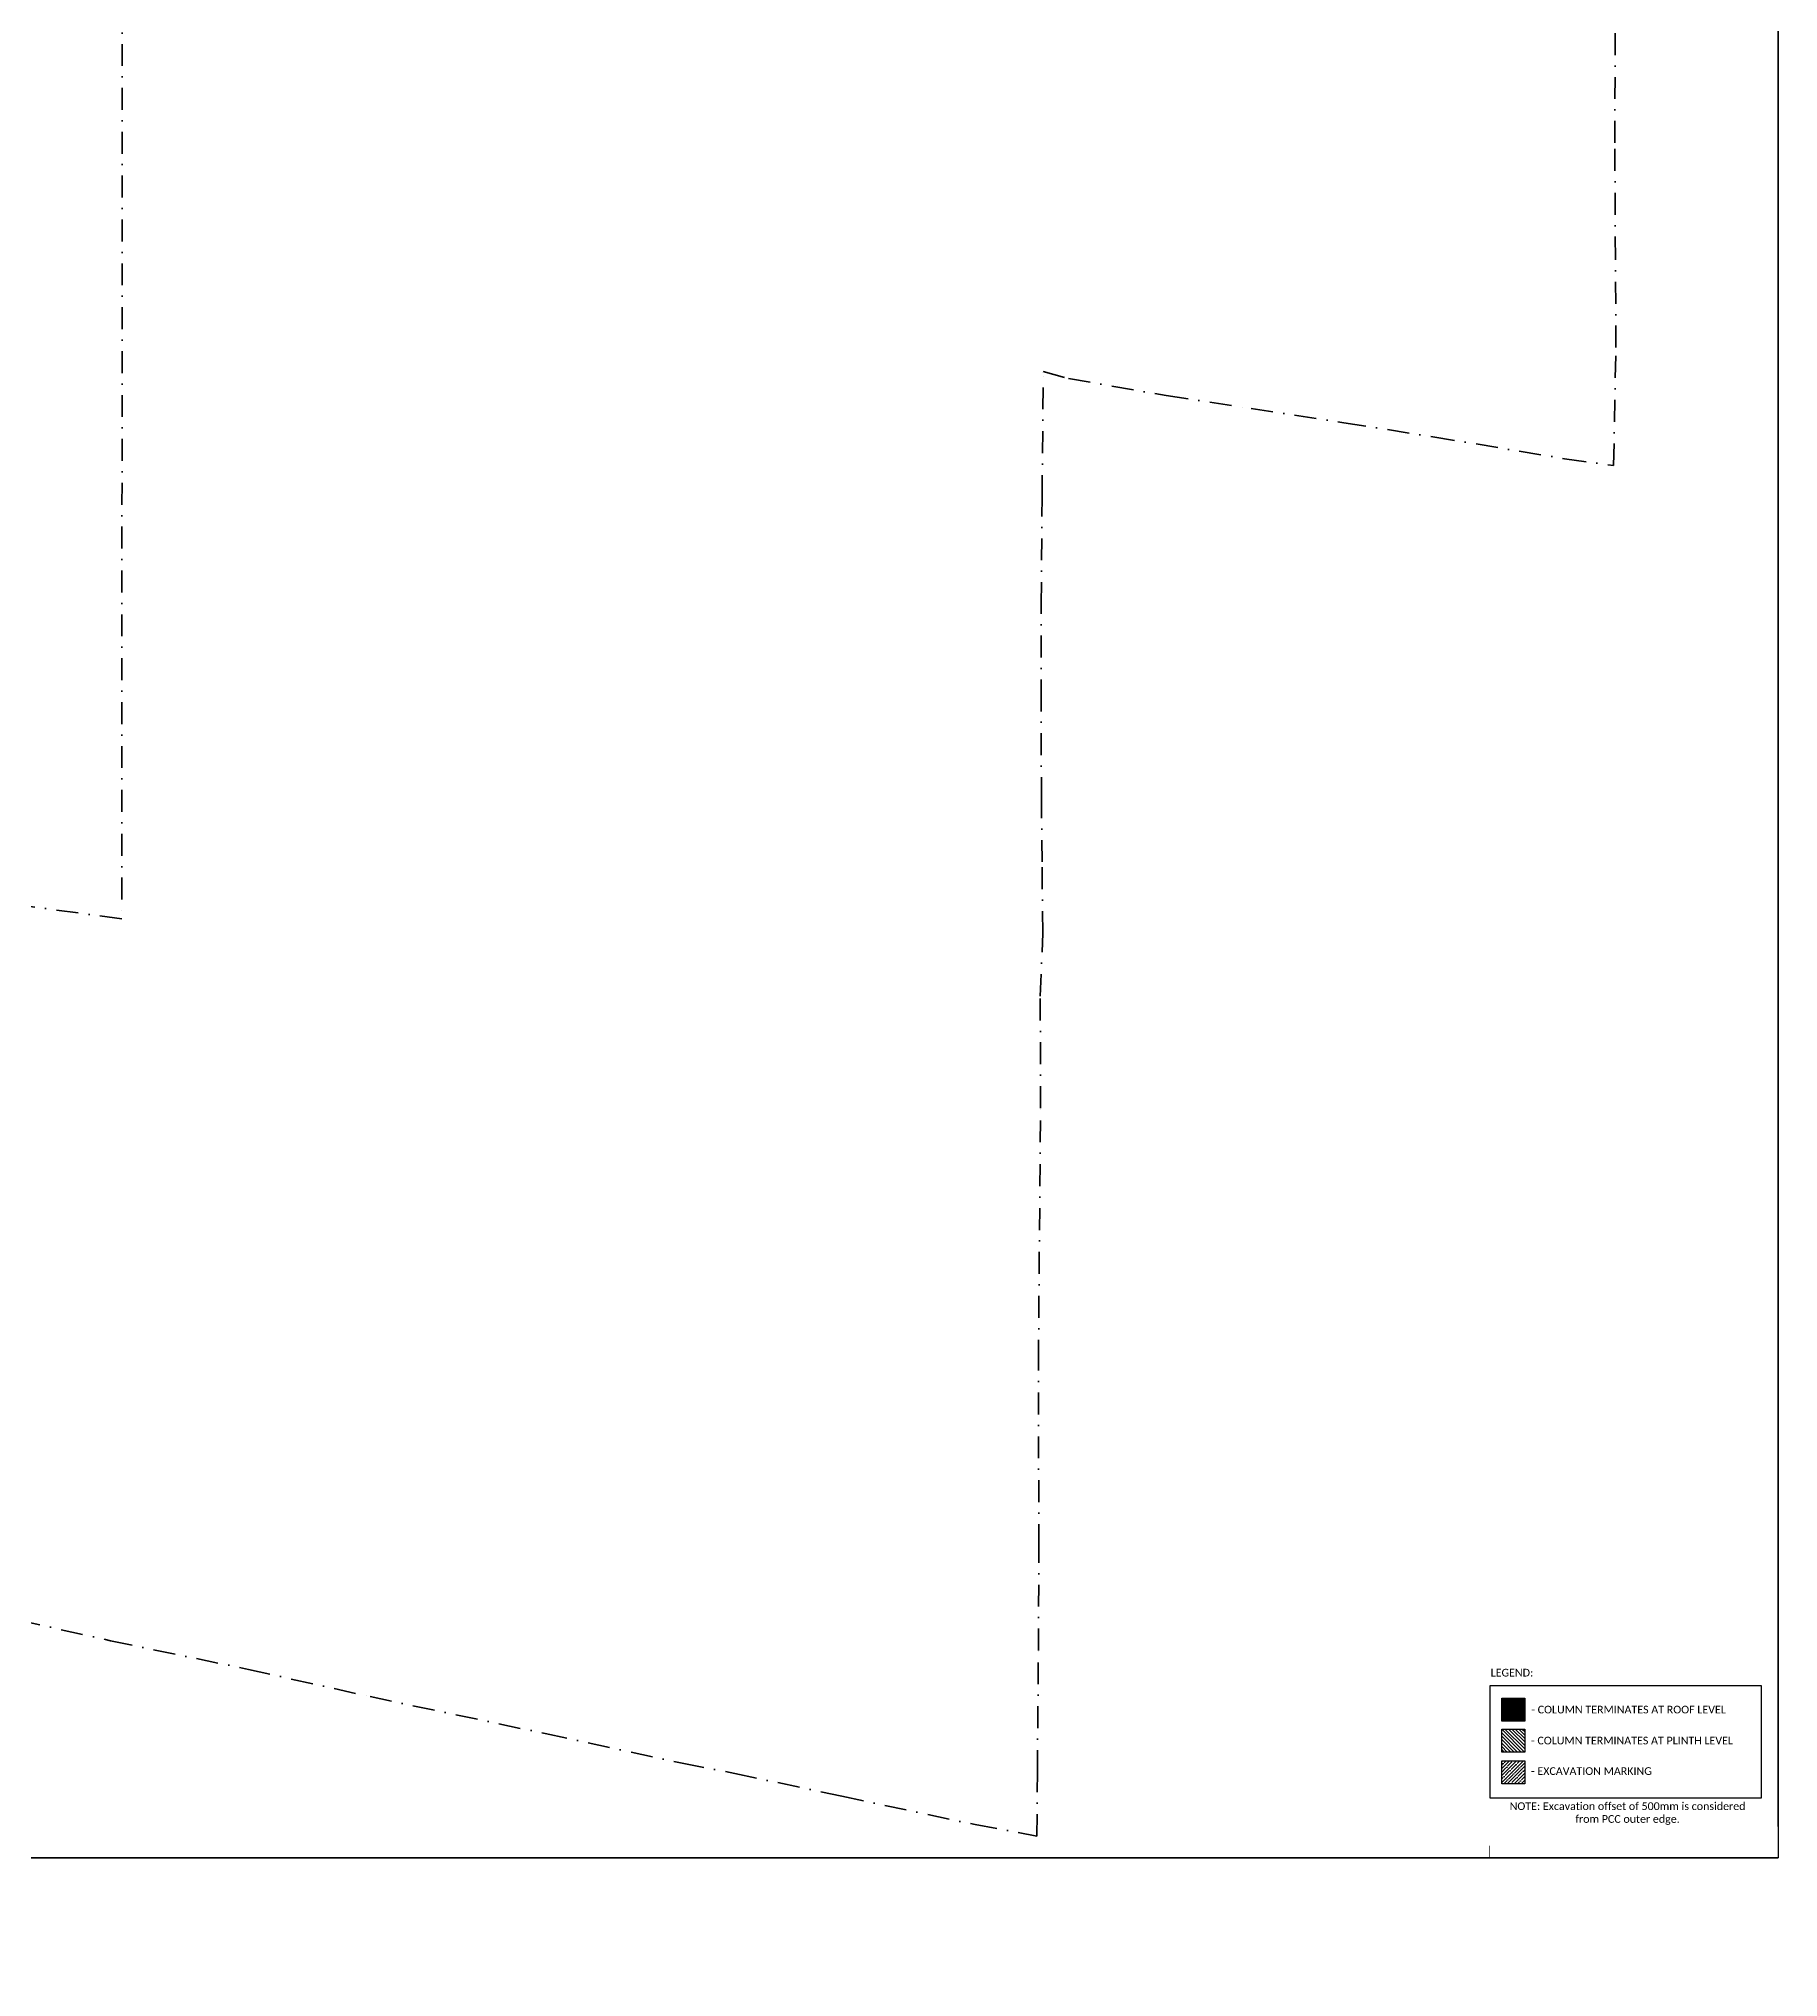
# Model space of a CAD drawing. Header units: millimetres. Extents: x -176651 to 388869, y -18959 to 486614.
# Drawn here: x 162309 to 388869, y -18386 to 234114 of the extents above; entities that cross this region are included whole.
import ezdxf
from ezdxf.xclip import XClip

# ---------------------------------------------------------------- set-up
doc = ezdxf.new("R2010")
doc.units = ezdxf.units.MM
doc.header["$LTSCALE"] = 150
doc.header["$XCLIPFRAME"] = 2
doc.set_wipeout_variables(frame=1)
doc.linetypes.add('DASHDOT', pattern=[25.4, 12.7, -6.35, 0, -6.35])
for name, color, linetype in [('ad-Column', 3, 'Continuous'), ('ad-Column Hatch', 125, 'Continuous'), ('ad-RCC Hatch', 125, 'Continuous'), ('ad-Text', 7, 'Continuous'), ('ad-Wall hatch', 8, 'Continuous')]:
    doc.layers.add(name, color=color, linetype=linetype)
doc.layers.add('ad-Site Boundary', color=1, linetype='DASHDOT', lineweight=35, true_color=0xff0000)
doc.styles.get("Standard").update_dxf_attribs({"font": 'calibril.ttf'})

# ---------------------------------------------------------------- blocks, each defined once
blk = doc.blocks.new('Site boundary')
at = {"layer": 'ad-Site Boundary', "ltscale": 1.5}
for points in [[(159656, 28125), (171661, 25445), (189620, 21708), (205453, 18161), (228276, 13342), (246130, 9481), (252990, 8151), (266913, 5191), (284265, 1493), (292305, 0), (292377, 8340), (292507, 24173), (292566, 37776), (292507, 61799), (292788, 94821), (292749, 109415), (293081, 117632), (292977, 126885), (292905, 135075), (292847, 147791), (292879, 160468), (292984, 174416), (293147, 190764), (296433, 189864), (309169, 187641), (320222, 185952), (332311, 184087), (343873, 182274), (361017, 179418), (367433, 178518), (367727, 193888), (367668, 205482), (367583, 220558), (367635, 236091)], [(173219, 273437), (173109, 119497), (138698, 124061)]]:
    blk.add_lwpolyline(points, dxfattribs=at)
blk = doc.blocks.new('1625W_Footing Layout')
at = {"ltscale": 5}
for points in [[(-176651, 486614), (388869, 486614), (388869, -18386), (-176651, -18386)], [(388869, 486614), (954389, 486614), (954389, -18386), (388869, -18386)]]:
    blk.add_lwpolyline(points, close=True, dxfattribs=at)
blk.add_lwpolyline([(351359, -1252), (386666, -1252), (386666, -15941), (351359, -15941)], close=True)
blk.add_blockref('Site boundary', (0, 0))
at = {"layer": 'ad-Text', "insert": (354230, 395), "char_height": 1000, "width": 5591.12, "attachment_point": 5}
blk.add_mtext('\\pxql,t25;{\\fCalibri Light|b0|i0|c0|p34;LEGEND:}', dxfattribs=at)

msp = doc.modelspace()

# ---------------------------------------------------------------- hatches: boundary and pattern name
at = {"layer": 'ad-Column Hatch', "transparency": 33554687}
h = msp.add_hatch(color=256, dxfattribs=at)
h.dxf.hatch_style = 1
h.paths.add_polyline_path([(352854, 17972), (355854, 17972), (355854, 14972), (352854, 14972)])
at = {"layer": 'ad-RCC Hatch', "transparency": 33554687}
h = msp.add_hatch(dxfattribs=at)
h.set_pattern_fill('ANSI31', color=256, scale=100, angle=90)
h.set_pattern_definition([(135, (352047.27, -30630.6), (-224.5064, -224.5064), [])])
h.paths.add_polyline_path([(352854, 13939), (355854, 13939), (355854, 10939), (352854, 10939)])
at = {"layer": 'ad-Wall hatch', "transparency": 33554687}
h = msp.add_hatch(dxfattribs=at)
h.set_pattern_fill('ANSI35', color=256, scale=100)
h.set_pattern_definition([(45, (352047.3, -30630.6), (-449.013, 449.013), []), (45, (352496.3, -30630.6), (-449.013, 449.013), [793.75, -158.75, 0, -158.75])])
h.paths.add_polyline_path([(352854, 9822), (355854, 9822), (355854, 6822), (352854, 6822)])

# ---------------------------------------------------------------- linework, layer by layer
for points in [[(-176651, 486614), (388869, 486614), (388869, -2838), (-176651, -2838)], [(351340, 19633), (386647, 19633), (386647, 4944), (351340, 4944)]]:
    msp.add_lwpolyline(points, close=True)
at = {"layer": 'ad-Column'}
for points in [[(352854, 17972), (355854, 17972), (355854, 14972), (352854, 14972)], [(352854, 13939), (355854, 13939), (355854, 10939), (352854, 10939)]]:
    msp.add_lwpolyline(points, close=True, dxfattribs=at)

# ---------------------------------------------------------------- texts
at = {"layer": 'ad-Text', "char_height": 1000, "attachment_point": 5}
for s, insert, width in [('\\pxql,t25;{\\fCalibri Light|b0|i0|c0|p34;LEGEND:}', (354212, 21280), 5591.12), ('\\pxql,t25;{\\fCalibri Light|b0|i0|c0|p34;- COLUMN TERMINATES AT ROOF LEVEL}', (370654, 16472), 27887.27), ('\\pxql,t25;{\\fCalibri Light|b0|i0|c0|p34;- COLUMN TERMINATES AT PLINTH LEVEL}', (371158, 12439), 28967.52), ('\\pxql,t25;{\\fCalibri Light|b0|i0|c0|p34;- EXCAVATION MARKING}', (365397, 8462), 17459.46), ('\\pxqc,t25;{\\fCalibri Light|b0|i0|c0|p34;NOTE: Excavation offset of 500mm is considered from PCC outer edge.}', (369242, 2929), 33821.65)]:
    msp.add_mtext(s, dxfattribs=dict(at, insert=insert, width=width))

# ---------------------------------------------------------------- next in the draw order: block references
ref = msp.add_blockref('1625W_Footing Layout', (0, 0))
XClip(ref).set_block_clipping_path([(-176651.2716480088, -2838.4650931536), (388868.7283519913, 486613.8052760336)])

# ---------------------------------------------------------------- next in the draw order: linework, layer by layer
msp.add_lwpolyline([(352854, 9822), (355854, 9822), (355854, 6822), (352854, 6822)], close=True)

# ---------------------------------------------------------------- next in the draw order: wipeouts: each hides what was drawn before it
msp.add_wipeout([(388869, -2838), (351340, -2838), (351340, 1213), (388869, 1213)])

# ---------------------------------------------------------------- next in the draw order: linework, layer by layer
msp.add_lwpolyline([(-176651, 486614), (388869, 486614), (388869, -2838), (-176651, -2838)], close=True)

doc.saveas('drawing.dxf')
